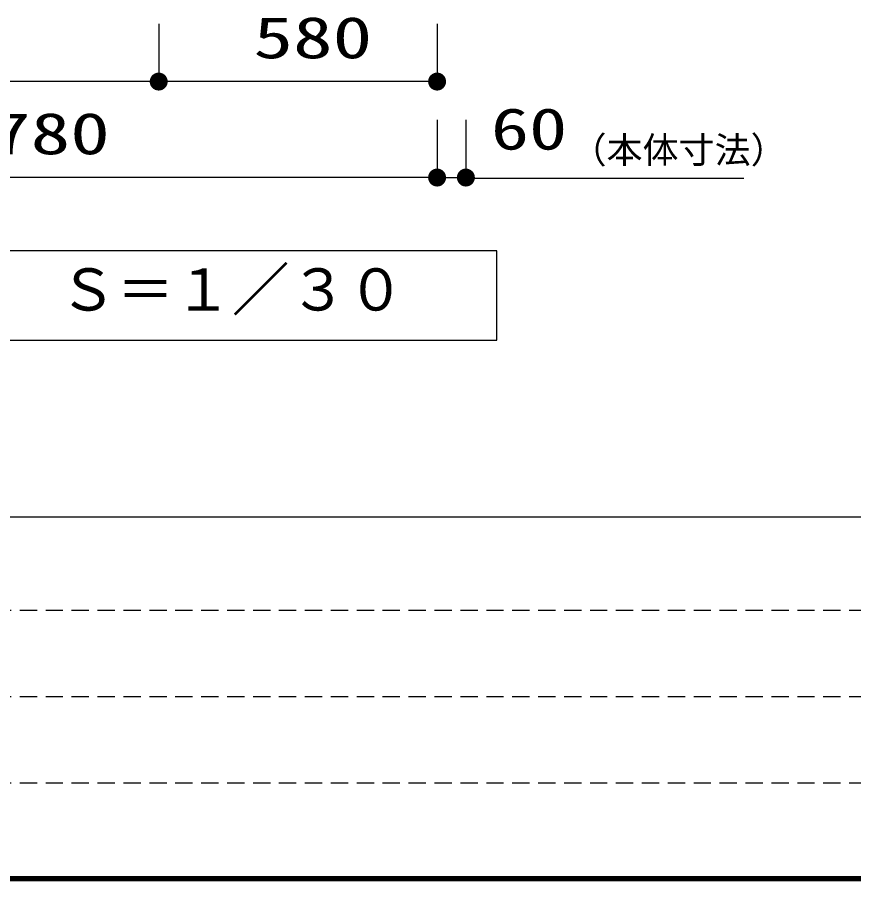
# Model space of a CAD drawing. Units: millimetres, scale not verified. Extents: x -8915 to 8404, y -6690 to 5387.
# Drawn here: x -4612 to -2869, y -6198 to -4398 of the extents above; entities that cross this region are included whole.
import ezdxf
from ezdxf.enums import TextEntityAlignment as Align

# ---------------------------------------------------------------- set-up
doc = ezdxf.new("R2010")
doc.units = ezdxf.units.MM
doc.header["$LTSCALE"] = 30
doc.linetypes.add('DASHED1', pattern=[1.8, 1.2, -0.6])
for name, color, linetype, lineweight in [('0-1_KIKI', 3, 'Continuous', 25), ('0-6_SUNPO', 7, 'Continuous', 25), ('0-7_07', 7, 'Continuous', 25)]:
    doc.layers.add(name, color=color, linetype=linetype, lineweight=lineweight)
doc.styles.add('MS Gothic', font='')
doc.styles.add('ＭＳ ゴシック', font='')
doc.styles.get('MS Gothic').set_extended_font_data('MS Gothic')
doc.styles.get('ＭＳ ゴシック').set_extended_font_data('MS Gothic')

msp = doc.modelspace()

# ---------------------------------------------------------------- linework, layer by layer
at = {"layer": '0-1_KIKI'}
msp.add_lwpolyline([(-3612.57, -5071.35), (-3612.57, -4885.04), (-5641.9, -4885.04), (-5641.9, -5071.35)], close=True, dxfattribs=at)
at = {"layer": '0-6_SUNPO', "color": 4}
for p, q in [((-4317.23, -4412.42), (-4317.23, -4532.42)), ((-4317.23, -4412.42), (-4317.23, -4532.42)), ((-3737.23, -4412.42), (-3737.23, -4532.42)), ((-4317.23, -4532.42), (-5517.23, -4532.42)), ((-3737.23, -4532.42), (-4317.23, -4532.42)), ((-3737.23, -4612.42), (-3737.23, -4732.42)), ((-3737.23, -4612.42), (-3737.23, -4732.42)), ((-3677.23, -4612.42), (-3677.23, -4732.42)), ((-3737.23, -4732.42), (-5517.23, -4732.42)), ((-3737.23, -4732.42), (-3677.23, -4732.42)), ((-3666.82, -4733.92), (-3098.04, -4733.92))]:
    msp.add_line(p, q, dxfattribs=at)
at = {"layer": '0-6_SUNPO'}
for points in [[(-4324.41, -4515.09), (-4317.23, -4532.42), (-4327.65, -4516.83)], [(-4324.41, -4515.09), (-4317.23, -4532.42), (-4327.65, -4516.83)], [(-4320.89, -4514.03), (-4317.23, -4532.42), (-4324.41, -4515.09)], [(-4320.89, -4514.03), (-4317.23, -4532.42), (-4324.41, -4515.09)], [(-4317.23, -4513.67), (-4317.23, -4532.42), (-4320.89, -4514.03)], [(-4317.23, -4513.67), (-4317.23, -4532.42), (-4320.89, -4514.03)], [(-4313.57, -4514.03), (-4317.23, -4532.42), (-4317.23, -4513.67)], [(-4313.57, -4514.03), (-4317.23, -4532.42), (-4317.23, -4513.67)], [(-4310.06, -4515.09), (-4317.23, -4532.42), (-4313.57, -4514.03)], [(-4310.06, -4515.09), (-4317.23, -4532.42), (-4313.57, -4514.03)], [(-4306.81, -4516.83), (-4317.23, -4532.42), (-4310.06, -4515.09)], [(-4306.81, -4516.83), (-4317.23, -4532.42), (-4310.06, -4515.09)], [(-3744.41, -4515.09), (-3737.23, -4532.42), (-3747.65, -4516.83)], [(-3740.89, -4514.03), (-3737.23, -4532.42), (-3744.41, -4515.09)], [(-3737.23, -4513.67), (-3737.23, -4532.42), (-3740.89, -4514.03)], [(-3733.57, -4514.03), (-3737.23, -4532.42), (-3737.23, -4513.67)], [(-3730.06, -4515.09), (-3737.23, -4532.42), (-3733.57, -4514.03)], [(-3726.81, -4516.83), (-3737.23, -4532.42), (-3730.06, -4515.09)], [(-4335.62, -4528.76), (-4317.23, -4532.42), (-4335.98, -4532.42)], [(-4335.62, -4528.76), (-4317.23, -4532.42), (-4335.98, -4532.42)], [(-4335.98, -4532.42), (-4317.23, -4532.42), (-4335.62, -4536.07)], [(-4335.98, -4532.42), (-4317.23, -4532.42), (-4335.62, -4536.07)], [(-4334.55, -4525.24), (-4317.23, -4532.42), (-4335.62, -4528.76)], [(-4334.55, -4525.24), (-4317.23, -4532.42), (-4335.62, -4528.76)], [(-4335.62, -4536.07), (-4317.23, -4532.42), (-4334.55, -4539.59)], [(-4335.62, -4536.07), (-4317.23, -4532.42), (-4334.55, -4539.59)], [(-4332.82, -4522), (-4317.23, -4532.42), (-4334.55, -4525.24)], [(-4332.82, -4522), (-4317.23, -4532.42), (-4334.55, -4525.24)], [(-4334.55, -4539.59), (-4317.23, -4532.42), (-4332.82, -4542.83)], [(-4334.55, -4539.59), (-4317.23, -4532.42), (-4332.82, -4542.83)], [(-4330.49, -4519.16), (-4317.23, -4532.42), (-4332.82, -4522)], [(-4330.49, -4519.16), (-4317.23, -4532.42), (-4332.82, -4522)], [(-4332.82, -4542.83), (-4317.23, -4532.42), (-4330.49, -4545.67)], [(-4332.82, -4542.83), (-4317.23, -4532.42), (-4330.49, -4545.67)], [(-4327.65, -4516.83), (-4317.23, -4532.42), (-4330.49, -4519.16)], [(-4327.65, -4516.83), (-4317.23, -4532.42), (-4330.49, -4519.16)], [(-4330.49, -4545.67), (-4317.23, -4532.42), (-4327.65, -4548.01)], [(-4330.49, -4545.67), (-4317.23, -4532.42), (-4327.65, -4548.01)], [(-4327.65, -4548.01), (-4317.23, -4532.42), (-4324.41, -4549.74)], [(-4327.65, -4548.01), (-4317.23, -4532.42), (-4324.41, -4549.74)], [(-4324.41, -4549.74), (-4317.23, -4532.42), (-4320.89, -4550.81)], [(-4324.41, -4549.74), (-4317.23, -4532.42), (-4320.89, -4550.81)], [(-4320.89, -4550.81), (-4317.23, -4532.42), (-4317.23, -4551.17)], [(-4320.89, -4550.81), (-4317.23, -4532.42), (-4317.23, -4551.17)], [(-4303.97, -4519.16), (-4317.23, -4532.42), (-4306.81, -4516.83)], [(-4303.97, -4519.16), (-4317.23, -4532.42), (-4306.81, -4516.83)], [(-4301.64, -4522), (-4317.23, -4532.42), (-4303.97, -4519.16)], [(-4301.64, -4522), (-4317.23, -4532.42), (-4303.97, -4519.16)], [(-4299.91, -4525.24), (-4317.23, -4532.42), (-4301.64, -4522)], [(-4299.91, -4525.24), (-4317.23, -4532.42), (-4301.64, -4522)], [(-4298.84, -4528.76), (-4317.23, -4532.42), (-4299.91, -4525.24)], [(-4298.84, -4528.76), (-4317.23, -4532.42), (-4299.91, -4525.24)], [(-4298.48, -4532.42), (-4317.23, -4532.42), (-4298.84, -4528.76)], [(-4298.48, -4532.42), (-4317.23, -4532.42), (-4298.84, -4528.76)], [(-4317.23, -4551.17), (-4317.23, -4532.42), (-4313.57, -4550.81)], [(-4313.57, -4550.81), (-4317.23, -4532.42), (-4310.06, -4549.74)], [(-4310.06, -4549.74), (-4317.23, -4532.42), (-4306.81, -4548.01)], [(-4306.81, -4548.01), (-4317.23, -4532.42), (-4303.97, -4545.67)], [(-4303.97, -4545.67), (-4317.23, -4532.42), (-4301.64, -4542.83)], [(-4301.64, -4542.83), (-4317.23, -4532.42), (-4299.91, -4539.59)], [(-4299.91, -4539.59), (-4317.23, -4532.42), (-4298.84, -4536.07)], [(-4298.84, -4536.07), (-4317.23, -4532.42), (-4298.48, -4532.42)], [(-4317.23, -4551.17), (-4317.23, -4532.42), (-4313.57, -4550.81)], [(-4313.57, -4550.81), (-4317.23, -4532.42), (-4310.06, -4549.74)], [(-4310.06, -4549.74), (-4317.23, -4532.42), (-4306.81, -4548.01)], [(-4306.81, -4548.01), (-4317.23, -4532.42), (-4303.97, -4545.67)], [(-4303.97, -4545.67), (-4317.23, -4532.42), (-4301.64, -4542.83)], [(-4301.64, -4542.83), (-4317.23, -4532.42), (-4299.91, -4539.59)], [(-4299.91, -4539.59), (-4317.23, -4532.42), (-4298.84, -4536.07)], [(-4298.84, -4536.07), (-4317.23, -4532.42), (-4298.48, -4532.42)], [(-3755.62, -4528.76), (-3737.23, -4532.42), (-3755.98, -4532.42)], [(-3755.98, -4532.42), (-3737.23, -4532.42), (-3755.62, -4536.07)], [(-3754.55, -4525.24), (-3737.23, -4532.42), (-3755.62, -4528.76)], [(-3755.62, -4536.07), (-3737.23, -4532.42), (-3754.55, -4539.59)], [(-3752.82, -4522), (-3737.23, -4532.42), (-3754.55, -4525.24)], [(-3754.55, -4539.59), (-3737.23, -4532.42), (-3752.82, -4542.83)], [(-3750.49, -4519.16), (-3737.23, -4532.42), (-3752.82, -4522)], [(-3752.82, -4542.83), (-3737.23, -4532.42), (-3750.49, -4545.67)], [(-3747.65, -4516.83), (-3737.23, -4532.42), (-3750.49, -4519.16)], [(-3750.49, -4545.67), (-3737.23, -4532.42), (-3747.65, -4548.01)], [(-3747.65, -4548.01), (-3737.23, -4532.42), (-3744.41, -4549.74)], [(-3744.41, -4549.74), (-3737.23, -4532.42), (-3740.89, -4550.81)], [(-3740.89, -4550.81), (-3737.23, -4532.42), (-3737.23, -4551.17)], [(-3723.97, -4519.16), (-3737.23, -4532.42), (-3726.81, -4516.83)], [(-3721.64, -4522), (-3737.23, -4532.42), (-3723.97, -4519.16)], [(-3719.91, -4525.24), (-3737.23, -4532.42), (-3721.64, -4522)], [(-3718.84, -4528.76), (-3737.23, -4532.42), (-3719.91, -4525.24)], [(-3718.48, -4532.42), (-3737.23, -4532.42), (-3718.84, -4528.76)], [(-3737.23, -4551.17), (-3737.23, -4532.42), (-3733.57, -4550.81)], [(-3733.57, -4550.81), (-3737.23, -4532.42), (-3730.06, -4549.74)], [(-3730.06, -4549.74), (-3737.23, -4532.42), (-3726.81, -4548.01)], [(-3726.81, -4548.01), (-3737.23, -4532.42), (-3723.97, -4545.67)], [(-3723.97, -4545.67), (-3737.23, -4532.42), (-3721.64, -4542.83)], [(-3721.64, -4542.83), (-3737.23, -4532.42), (-3719.91, -4539.59)], [(-3719.91, -4539.59), (-3737.23, -4532.42), (-3718.84, -4536.07)], [(-3718.84, -4536.07), (-3737.23, -4532.42), (-3718.48, -4532.42)], [(-3740.89, -4714.03), (-3737.23, -4732.42), (-3744.41, -4715.09)], [(-3740.89, -4714.03), (-3737.23, -4732.42), (-3744.41, -4715.09)], [(-3737.23, -4713.67), (-3737.23, -4732.42), (-3740.89, -4714.03)], [(-3737.23, -4713.67), (-3737.23, -4732.42), (-3740.89, -4714.03)], [(-3733.57, -4714.03), (-3737.23, -4732.42), (-3737.23, -4713.67)], [(-3733.57, -4714.03), (-3737.23, -4732.42), (-3737.23, -4713.67)], [(-3730.06, -4715.09), (-3737.23, -4732.42), (-3733.57, -4714.03)], [(-3730.06, -4715.09), (-3737.23, -4732.42), (-3733.57, -4714.03)], [(-3680.88, -4714.03), (-3677.23, -4732.42), (-3684.4, -4715.09)], [(-3677.23, -4713.67), (-3677.23, -4732.42), (-3680.88, -4714.03)], [(-3673.57, -4714.03), (-3677.23, -4732.42), (-3677.23, -4713.67)], [(-3670.05, -4715.09), (-3677.23, -4732.42), (-3673.57, -4714.03)], [(-3755.62, -4728.76), (-3737.23, -4732.42), (-3755.98, -4732.42)], [(-3755.62, -4728.76), (-3737.23, -4732.42), (-3755.98, -4732.42)], [(-3754.55, -4725.24), (-3737.23, -4732.42), (-3755.62, -4728.76)], [(-3754.55, -4725.24), (-3737.23, -4732.42), (-3755.62, -4728.76)], [(-3752.82, -4722), (-3737.23, -4732.42), (-3754.55, -4725.24)], [(-3752.82, -4722), (-3737.23, -4732.42), (-3754.55, -4725.24)], [(-3750.49, -4719.16), (-3737.23, -4732.42), (-3752.82, -4722)], [(-3750.49, -4719.16), (-3737.23, -4732.42), (-3752.82, -4722)], [(-3747.65, -4716.83), (-3737.23, -4732.42), (-3750.49, -4719.16)], [(-3747.65, -4716.83), (-3737.23, -4732.42), (-3750.49, -4719.16)], [(-3744.41, -4715.09), (-3737.23, -4732.42), (-3747.65, -4716.83)], [(-3744.41, -4715.09), (-3737.23, -4732.42), (-3747.65, -4716.83)], [(-3726.81, -4716.83), (-3737.23, -4732.42), (-3730.06, -4715.09)], [(-3726.81, -4716.83), (-3737.23, -4732.42), (-3730.06, -4715.09)], [(-3723.97, -4719.16), (-3737.23, -4732.42), (-3726.81, -4716.83)], [(-3723.97, -4719.16), (-3737.23, -4732.42), (-3726.81, -4716.83)], [(-3721.64, -4722), (-3737.23, -4732.42), (-3723.97, -4719.16)], [(-3721.64, -4722), (-3737.23, -4732.42), (-3723.97, -4719.16)], [(-3719.91, -4725.24), (-3737.23, -4732.42), (-3721.64, -4722)], [(-3719.91, -4725.24), (-3737.23, -4732.42), (-3721.64, -4722)], [(-3718.84, -4728.76), (-3737.23, -4732.42), (-3719.91, -4725.24)], [(-3718.84, -4728.76), (-3737.23, -4732.42), (-3719.91, -4725.24)], [(-3718.48, -4732.42), (-3737.23, -4732.42), (-3718.84, -4728.76)], [(-3718.48, -4732.42), (-3737.23, -4732.42), (-3718.84, -4728.76)], [(-3695.62, -4728.76), (-3677.23, -4732.42), (-3695.98, -4732.42)], [(-3694.55, -4725.24), (-3677.23, -4732.42), (-3695.62, -4728.76)], [(-3692.82, -4722), (-3677.23, -4732.42), (-3694.55, -4725.24)], [(-3690.49, -4719.16), (-3677.23, -4732.42), (-3692.82, -4722)], [(-3687.64, -4716.83), (-3677.23, -4732.42), (-3690.49, -4719.16)], [(-3684.4, -4715.09), (-3677.23, -4732.42), (-3687.64, -4716.83)], [(-3666.81, -4716.83), (-3677.23, -4732.42), (-3670.05, -4715.09)], [(-3663.97, -4719.16), (-3677.23, -4732.42), (-3666.81, -4716.83)], [(-3661.64, -4722), (-3677.23, -4732.42), (-3663.97, -4719.16)], [(-3659.9, -4725.24), (-3677.23, -4732.42), (-3661.64, -4722)], [(-3658.84, -4728.76), (-3677.23, -4732.42), (-3659.9, -4725.24)], [(-3658.48, -4732.42), (-3677.23, -4732.42), (-3658.84, -4728.76)], [(-3755.98, -4732.42), (-3737.23, -4732.42), (-3755.62, -4736.07)], [(-3755.98, -4732.42), (-3737.23, -4732.42), (-3755.62, -4736.07)], [(-3755.62, -4736.07), (-3737.23, -4732.42), (-3754.55, -4739.59)], [(-3755.62, -4736.07), (-3737.23, -4732.42), (-3754.55, -4739.59)], [(-3754.55, -4739.59), (-3737.23, -4732.42), (-3752.82, -4742.83)], [(-3754.55, -4739.59), (-3737.23, -4732.42), (-3752.82, -4742.83)], [(-3752.82, -4742.83), (-3737.23, -4732.42), (-3750.49, -4745.67)], [(-3752.82, -4742.83), (-3737.23, -4732.42), (-3750.49, -4745.67)], [(-3750.49, -4745.67), (-3737.23, -4732.42), (-3747.65, -4748.01)], [(-3750.49, -4745.67), (-3737.23, -4732.42), (-3747.65, -4748.01)], [(-3747.65, -4748.01), (-3737.23, -4732.42), (-3744.41, -4749.74)], [(-3747.65, -4748.01), (-3737.23, -4732.42), (-3744.41, -4749.74)], [(-3744.41, -4749.74), (-3737.23, -4732.42), (-3740.89, -4750.81)], [(-3744.41, -4749.74), (-3737.23, -4732.42), (-3740.89, -4750.81)], [(-3740.89, -4750.81), (-3737.23, -4732.42), (-3737.23, -4751.17)], [(-3740.89, -4750.81), (-3737.23, -4732.42), (-3737.23, -4751.17)], [(-3737.23, -4751.17), (-3737.23, -4732.42), (-3733.57, -4750.81)], [(-3733.57, -4750.81), (-3737.23, -4732.42), (-3730.06, -4749.74)], [(-3730.06, -4749.74), (-3737.23, -4732.42), (-3726.81, -4748.01)], [(-3726.81, -4748.01), (-3737.23, -4732.42), (-3723.97, -4745.67)], [(-3723.97, -4745.67), (-3737.23, -4732.42), (-3721.64, -4742.83)], [(-3721.64, -4742.83), (-3737.23, -4732.42), (-3719.91, -4739.59)], [(-3719.91, -4739.59), (-3737.23, -4732.42), (-3718.84, -4736.07)], [(-3718.84, -4736.07), (-3737.23, -4732.42), (-3718.48, -4732.42)], [(-3737.23, -4751.17), (-3737.23, -4732.42), (-3733.57, -4750.81)], [(-3733.57, -4750.81), (-3737.23, -4732.42), (-3730.06, -4749.74)], [(-3730.06, -4749.74), (-3737.23, -4732.42), (-3726.81, -4748.01)], [(-3726.81, -4748.01), (-3737.23, -4732.42), (-3723.97, -4745.67)], [(-3723.97, -4745.67), (-3737.23, -4732.42), (-3721.64, -4742.83)], [(-3721.64, -4742.83), (-3737.23, -4732.42), (-3719.91, -4739.59)], [(-3719.91, -4739.59), (-3737.23, -4732.42), (-3718.84, -4736.07)], [(-3718.84, -4736.07), (-3737.23, -4732.42), (-3718.48, -4732.42)], [(-3695.98, -4732.42), (-3677.23, -4732.42), (-3695.62, -4736.07)], [(-3695.62, -4736.07), (-3677.23, -4732.42), (-3694.55, -4739.59)], [(-3694.55, -4739.59), (-3677.23, -4732.42), (-3692.82, -4742.83)], [(-3692.82, -4742.83), (-3677.23, -4732.42), (-3690.49, -4745.67)], [(-3690.49, -4745.67), (-3677.23, -4732.42), (-3687.64, -4748.01)], [(-3687.64, -4748.01), (-3677.23, -4732.42), (-3684.4, -4749.74)], [(-3684.4, -4749.74), (-3677.23, -4732.42), (-3680.88, -4750.81)], [(-3680.88, -4750.81), (-3677.23, -4732.42), (-3677.23, -4751.17)], [(-3677.23, -4751.17), (-3677.23, -4732.42), (-3673.57, -4750.81)], [(-3673.57, -4750.81), (-3677.23, -4732.42), (-3670.05, -4749.74)], [(-3670.05, -4749.74), (-3677.23, -4732.42), (-3666.81, -4748.01)], [(-3666.81, -4748.01), (-3677.23, -4732.42), (-3663.97, -4745.67)], [(-3663.97, -4745.67), (-3677.23, -4732.42), (-3661.64, -4742.83)], [(-3661.64, -4742.83), (-3677.23, -4732.42), (-3659.9, -4739.59)], [(-3659.9, -4739.59), (-3677.23, -4732.42), (-3658.84, -4736.07)], [(-3658.84, -4736.07), (-3677.23, -4732.42), (-3658.48, -4732.42)]]:
    msp.add_solid(points, dxfattribs=at)
at = {"layer": '0-7_07'}
for p, q in [((-7774.63, -5439.33), (8395.37, -5439.33)), ((-7774.63, -6189.33), (8395.37, -6189.33)), ((8403.77, -6197.73), (-7783.03, -6197.73)), ((8403.17, -6197.13), (-7782.43, -6197.13)), ((8402.57, -6196.53), (-7781.83, -6196.53)), ((8401.97, -6195.93), (-7781.23, -6195.93)), ((8401.37, -6195.33), (-7780.63, -6195.33)), ((8400.77, -6194.73), (-7780.03, -6194.73)), ((8400.17, -6194.13), (-7779.43, -6194.13)), ((8399.57, -6193.53), (-7778.83, -6193.53)), ((8398.97, -6192.93), (-7778.23, -6192.93)), ((8398.37, -6192.33), (-7777.63, -6192.33)), ((8397.77, -6191.73), (-7777.03, -6191.73)), ((8397.17, -6191.13), (-7776.43, -6191.13)), ((8396.57, -6190.53), (-7775.83, -6190.53)), ((8395.97, -6189.93), (-7775.23, -6189.93))]:
    msp.add_line(p, q, dxfattribs=at)
at = {"layer": '0-7_07', "linetype": 'DASHED1'}
for p, q in [((235.37, -5634.33), (-7774.63, -5634.33)), ((235.37, -5814.33), (-7774.63, -5814.33)), ((235.37, -5994.33), (-7774.63, -5994.33))]:
    msp.add_line(p, q, dxfattribs=at)

# ---------------------------------------------------------------- texts
at = {"layer": '0-1_KIKI', "color": 4, "style": 'MS Gothic'}
msp.add_text('Ｓ＝１／３０', height=87.98, dxfattribs=at).set_placement((-4524.82, -5035.97), align=Align.BOTTOM_LEFT)
at = {"layer": '0-6_SUNPO', "color": 3, "style": 'ＭＳ ゴシック'}
for s, width, p in [('580', 1.4, (-4119.8, -4509.92)), ('1780', 1.4, (-4748.94, -4709.92)), ('60', 1.35, (-3625.11, -4700.14))]:
    msp.add_text(s, height=86.59, dxfattribs=dict(at, width=width)).set_placement(p, align=Align.BOTTOM_LEFT)
at = {"layer": '0-6_SUNPO', "color": 4, "style": 'MS Gothic'}
msp.add_text('（本体寸法）', height=54.99, dxfattribs=at).set_placement((-3459.1, -4718.91), align=Align.BOTTOM_LEFT)

doc.saveas('drawing.dxf')
